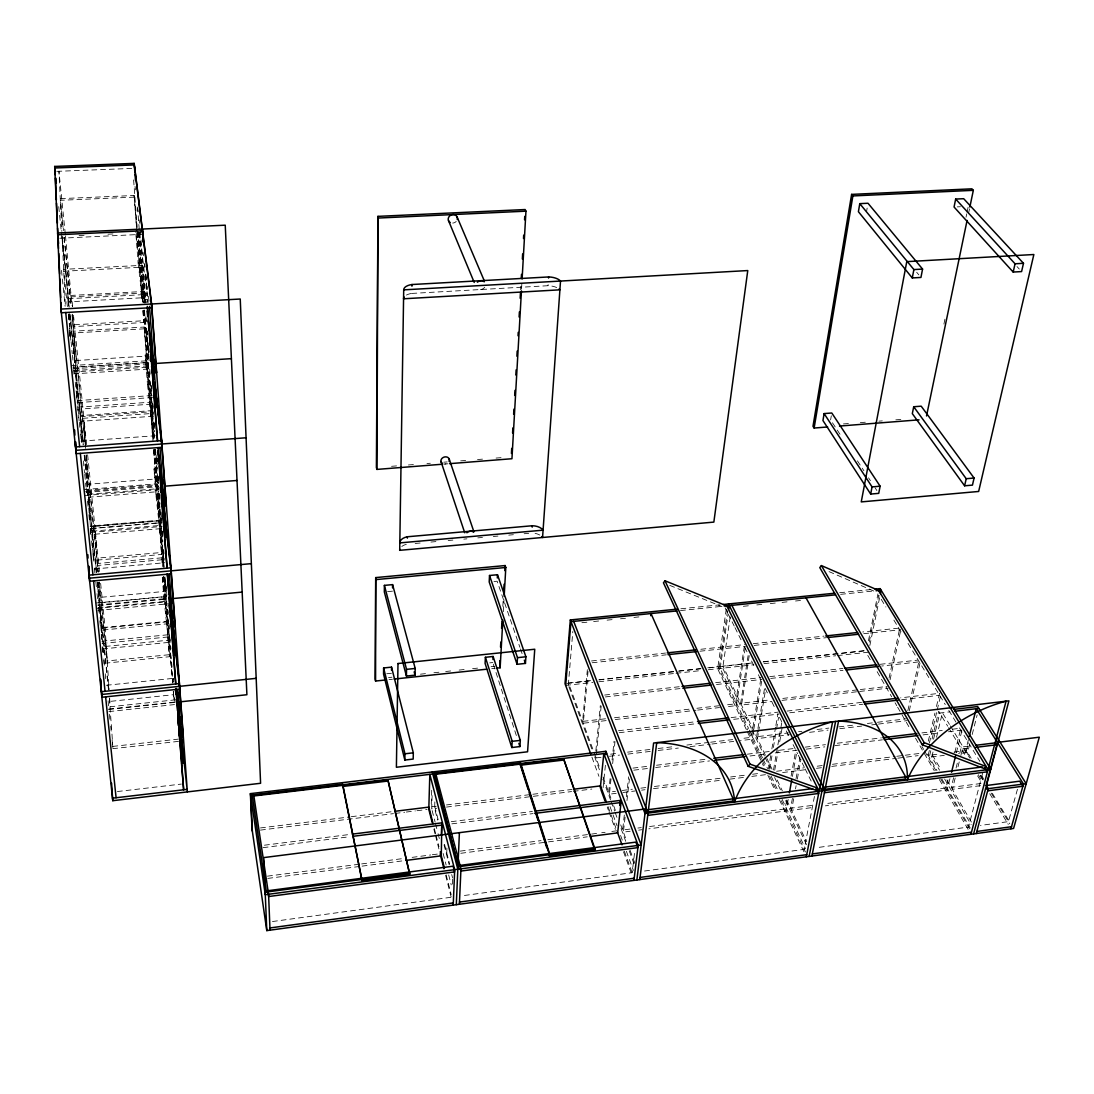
<?xml version="1.0" encoding="UTF-8"?>
<svg xmlns="http://www.w3.org/2000/svg" width="1094" height="1094" viewBox="0 0 1094 1094"><rect width="100%" height="100%" fill="white"/><g stroke="black" fill="none" stroke-linecap="round" stroke-linejoin="round"><path stroke-width="0.75" stroke-dasharray="5 3.75" d="M406.435 295.065A12.307 5.894 1.9 0 1 411.809 293.424L411.85 291.195M431.692 790.237L431.186 806.839L436.274 806.21M432.13 795.611L431.72 808.904L436.752 808.275M434.851 801.888L434.633 808.534L437.627 820.09M446.749 852.869L446.926 848.014M452.383 884.13L452.642 877.607M502.83 606.336L503.213 599.539M520.635 289.705L520.826 286.3M503.308 611.683L503.978 599.785M521.537 289.172L522.016 280.693M556.668 287.558A12.048 5.716 4 0 0 548.053 285.712L548.135 284.618M568.292 685.117L572.832 631.443M587.355 669.665L582.596 721.397L606.131 718.703M588.039 671.47L583.28 723.23L606.828 720.522M595.847 750.949L600.319 705.521M596.38 754.545L601.208 705.726M603.095 787.666L605.461 764.733M610.11 778.6L608.674 792.165L615.443 791.331M612.079 759.947L614.049 741.294M611.026 778.901L609.413 794.176L616.196 793.328M612.654 763.639L614.992 741.582M624.318 815.071L622.623 830.031L631.088 828.937M626.383 796.788L628.653 776.836M625.098 817.163L623.389 832.124L630.171 831.249M626.985 800.534L629.447 778.914M634.493 853.388L632.182 872.697L461.381 895.877M726.252 609.18L717.65 668.735L746.723 730.395M727.524 610.561L719.373 666.766L748.611 728.536M720.18 668.448L727.866 615.539M730.204 616.92L722.696 668.174L751.222 728.235M744.358 646.253L735.51 703.852L725.418 705.015M745.233 647.99L736.344 705.63L726.252 706.792M748.105 655.552L740.665 703.264L769.314 699.982M749.226 655.662L741.513 705.042L771.872 701.541M760.754 679.265L751.318 737.356L741.158 738.573M761.67 681.083L752.193 739.202L740.447 740.611M757.677 730.081L756.583 736.727L788.487 732.912M757.951 728.426L764.501 688.618M758.292 733.595L757.472 738.573L789.403 734.744M758.566 731.927L765.691 688.782M768.426 769L770.723 755.612M771.872 748.925L775.605 727.168M775.892 725.5L777.902 713.78M769.629 769.26L771.94 755.872M773.376 747.503L776.261 730.765M776.549 729.083L778.572 717.377M830.606 419.932L831.317 415.775M866.612 211.292L867.159 208.079M773.513 769.998L777.574 746.587M777.875 744.918L781.95 721.507M774.716 770.258L778.231 750.183M779.68 741.814L782.607 725.09M786.613 800.726L785.123 808.931L648.017 826.736M791.099 776.125L795.871 749.882M788.186 799.468L786.08 810.955L648.81 828.828M792.371 776.494L796.856 751.879M792.412 798.388L790.606 808.22L814.251 805.143M796.035 778.709L799.96 757.39M793.683 798.757L791.564 810.244L813.553 807.386M795.502 788.924L796.117 785.642M797.321 779.078L800.958 759.4M814.442 796.459L804.213 849.354L643.081 871.221M868.445 640.728L877.949 593.837M869.238 642.178L878.769 595.314L885.894 607.006M869.853 645.487L879.754 596.927M943.931 324.084L944.956 319.079M966.029 217.214L966.727 213.863M967.069 212.195L968.108 207.19M968.477 213.727L969.516 208.708M889.066 678.102L899.801 628.024L862.742 631.976M890.065 679.812L900.471 631.388M907.842 710.676L918.892 661.583M909.264 710.826L920.327 661.72L881.655 666.041M928.286 741.144L934.905 713.097M936.464 706.505L939.582 693.309L900.608 697.849M929.38 743.017L936.806 711.661M937.189 710.006L940.32 696.796M929.339 750.47L928.177 755.38L939.842 753.916M932.061 739.011L938.679 711.182L947.705 726.197M930.816 750.703L929.257 757.253L944.272 755.366M933.551 739.243L939.787 713.042L949.975 711.825M933.004 752.016L931.828 756.925L939.527 770.19M936.532 737.288L942.413 712.727L949.455 724.419M947.992 779.954L945.982 788.036L824.384 803.83M954.816 752.453L960.45 729.807M949.934 778.668L947.103 789.991L825.382 805.84M956.375 752.781L961.626 731.736M953.64 777.697L951.219 787.365L985.092 782.962M956.06 768.029L957.674 761.588M959.698 753.534L961.311 747.093L971.13 745.876M955.185 778.039L952.354 789.307L984.655 785.109M958.016 766.757L959.233 761.916M960.86 755.475L962.474 749.034L961.311 747.093M968.395 739.708L965.086 752.768L966.85 755.681M971.171 758.292L966.508 750.58L968.163 744.057M969.708 744.289L967.643 752.44L958.44 753.602M972.197 734.498L977.161 714.915M982.631 773.253L968.518 827.05L816.562 847.672M1017.461 789.266L1008.436 821.621L980.443 825.423M272.447 921.531L451.849 897.176M267.784 878.414L360.432 866.352M362.128 866.133L404.233 860.65M460.793 853.293L546.822 842.093M548.504 841.874L587.3 836.828M638.65 830.141L642.041 829.703M267.456 876.157L359.981 864.137M361.663 863.918L403.727 858.462M412.137 857.368L430.639 854.961M432.321 854.742L440.732 853.648M460.218 851.118L541.079 840.616M547.821 839.741L589.939 834.284M591.622 834.066L600.045 832.972M601.727 832.753L605.091 832.315M611.833 831.44L616.893 830.784M637.857 828.049L641.248 827.611M264.447 845.197L350.6 834.353M451.289 821.676L532.395 811.474M263.093 847.659L349.355 836.773M451.863 823.837L533.065 813.594M260.481 827.939L350.053 816.876M351.338 816.685L392.308 811.652M446.448 804.952L531.178 794.476M532.833 794.258L571.861 789.458M260.44 830.114L393.443 813.635M395.125 813.43L404.643 812.254M406.339 812.035L415.323 810.928M417.005 810.722L427.111 809.464M446.475 807.071L571.56 791.577M573.256 791.359L591.84 789.061M622.226 790.483L632.373 789.212M640.852 788.159L645.925 787.53M654.39 786.477L722.122 778.039M730.601 776.986L745.834 775.085M752.604 774.237L761.082 773.184M776.603 771.256L803.68 767.879M817.232 766.197L822.305 765.554M832.466 764.296L895.083 756.487M896.779 756.282L903.548 755.434M905.244 755.229L920.478 753.328M962.474 749.034L970.679 748.009M622.978 792.48L634.835 791.003M641.617 790.155L645.009 789.731M653.487 788.665L721.302 780.2M729.766 779.147L745.028 777.246M751.81 776.398L767.072 774.484M782.607 772.555L804.637 769.793M816.493 768.316L821.58 767.687M831.755 766.415L896.136 758.374M897.832 758.169L918.167 755.626M953.968 752.152L966.508 750.58M632.961 768.111L648.099 766.265M656.509 765.239L706.984 759.099M747.366 754.176L769.246 751.523M779.338 750.293L796.159 748.241M805.157 747.147L825.464 744.672M837.307 743.236L881.313 737.876M921.927 732.925L942.235 730.45M952.382 729.219L960.847 728.194M633.768 770.19L648.92 768.33M655.662 767.509L709.568 760.932M749.992 755.995L765.157 754.149M775.263 752.918L797.157 750.238M806.169 749.144L824.794 746.874M834.968 745.629L882.393 739.831M923.062 734.881L940.006 732.802M948.471 731.777L962.023 730.122M610.602 754.176L617.385 753.356M627.559 752.139L651.299 749.308M658.082 748.501L673.33 746.669M686.895 745.055L708.939 742.416M710.635 742.211L732.679 739.585M798.565 731.708L801.916 731.298M817.027 729.493L828.773 728.098M838.852 726.895L855.645 724.884M867.392 723.476L875.788 722.478M877.47 722.272L906.01 718.854M596.052 757.91L601.085 757.308M609.481 756.296L619.56 755.092M627.956 754.094L651.463 751.277M658.178 750.47L678.321 748.05M690.082 746.641L710.225 744.235M711.907 744.029L733.732 741.417M809.574 732.324L828.049 730.122M839.823 728.7L861.662 726.088M871.754 724.884L876.786 724.283M878.468 724.078L907.049 720.659M619.245 732.706L696.673 723.654M733.705 719.332L779.147 714.026M789.731 712.782L862.674 704.262M901.688 699.709L939.008 695.346M117.386 791.536L181.344 784.07M615.238 719.551L695.975 710.266M697.657 710.074L719.524 707.558M781.991 700.379L857.901 691.654M859.597 691.463L888.273 688.153M618.479 730.724L695.811 721.712M731.12 717.596L778.19 712.112M787.078 711.073L861.634 702.389M614.527 717.732L690.136 709.062M696.864 708.283L718.703 705.78M782.798 698.423L858.626 689.726M860.322 689.535L887.275 686.444M604.667 695.046L680.331 686.608M715.64 682.67L761.027 677.596M769.807 676.625L842.831 668.475M880.191 664.304L917.551 660.133M605.406 696.933L681.152 688.468M716.488 684.516L761.93 679.429M770.696 678.444L842.995 670.362M112.778 746.409L178.254 739.134M178.5 741.376L112.914 748.679L112.08 739.653M590.555 680.618L568.47 683.039L593.714 751.551M599.047 679.702L677.186 671.142M678.882 670.964L700.967 668.543M707.763 667.805L717.951 666.684L747.79 729.862M751.687 662.991L722.997 666.137L772.063 769.26M763.503 661.692L864.78 650.615M566.719 683.476L590.473 680.878M598.951 679.948L676.981 671.401M678.677 671.224L700.721 668.803M709.199 667.873L751.373 663.265M763.161 661.979L865.86 650.725M565.666 685.405L592.839 682.424M598.842 681.767L674.328 673.48M676.037 673.289L701.5 670.499M708.297 669.76L753.889 664.755M763.995 663.648L835.707 655.771M837.389 655.593L868.486 652.174M108.894 711.592L174.466 704.591M591.485 660.967L665.521 653.05M700.857 649.275L744.617 644.598M753.26 643.682L824.001 636.12M592.182 662.759L666.301 654.827M699.996 651.217L745.479 646.349M754.135 645.419L826.64 637.652M863.74 633.686L900.827 629.72M173.262 691.326L173.522 694.704L109.865 701.418L109.509 698.013M386.715 673.754L391.461 673.261M489.715 662.882L492.792 662.554M175.737 699.804L110.179 706.765L109.66 698.314M388.548 677.569L391.912 677.213M420.479 674.178L427.207 673.466M433.935 672.755L438.967 672.222M445.696 671.511L450.742 670.964M459.138 670.075L464.184 669.542M472.594 668.653L477.64 668.119M491.083 666.684L494.447 666.328M108.634 709.103L174.288 702.116M108.757 709.445L174.247 702.471M389.054 679.606L392.418 679.251M491.726 668.68L495.09 668.311M106.35 685.282L173.44 678.348M174.22 678.841L172.537 679.018L172.907 682.382M581.899 622.705L586.931 622.199M593.645 621.515L600.374 620.831M607.088 620.148L613.802 619.464M620.517 618.78L627.231 618.096M633.946 617.413L640.674 616.729M743.359 606.295L748.405 605.789M756.816 604.927L761.875 604.421M770.285 603.56L775.331 603.054M782.06 602.37L788.801 601.686M795.529 601.003L802.258 600.319M163.28 576.524L169.255 654.704L107.253 660.94L99.226 581.981M163.362 576.77L169.474 656.715L107.376 662.964L99.171 582.281M680.865 608.77L719.975 604.818M839.686 592.716L871.699 589.475M680.468 610.561L722.573 606.295M840.63 594.329L874.366 590.91M102.084 643.45L168.927 636.886M102.877 652.667L102.508 646.718L170.773 639.99M102.645 648.933L171.02 642.178M169.064 623.648L102.111 630.103L97.175 581.967M101.947 641.248L170.363 634.547M387.604 591.622L392.5 591.157M493.955 581.516L497.141 581.215L519.896 647.292M168.886 621.214L101.865 627.655L103.438 653.022M101.988 628.175L168.859 621.734M97.817 604.927L166.575 598.514M172.031 674.273L163.963 598.965L165.563 598.828L163.909 577.181M97.968 605.543L166.548 599.143M98.091 607.635L166.78 601.208M96.573 608.414L166.753 601.837M97.886 610.397L170.336 603.587M96.012 602.985L166.343 596.449M162.568 566.569L161.844 557.831L97.339 563.506L98.2 571.902M162.049 559.772L97.462 565.475L98.145 572.203M94.289 568.976L164.784 562.726M415.159 543.458L421.477 542.897M430.927 542.05L437.203 541.489M448.184 540.518L452.875 540.094M463.801 539.123L466.919 538.836M477.818 537.879L482.468 537.455M493.312 536.484L497.948 536.074M508.751 535.116L513.373 534.706M524.135 533.749L528.73 533.339M86.33 455.911L96.928 560.128L161.652 554.453L161.433 552.525L96.805 558.172L86.385 455.706M161.228 520.101L91.431 525.913L92.73 547.697M90.118 526.433L161.762 520.471M161.228 520.881L91.595 526.693L93.783 561.413M90.241 528.566L161.994 522.563M91.705 528.552L161.433 522.727L160.586 512.471M161.474 523.575L159.833 523.711L163.02 565.489M91.978 531.192L161.625 525.339M90.734 532.422L162.199 526.419M160.777 528.662L90.857 534.556L88.669 497.209M88.313 497.237L158.616 491.63M156.565 458.536L157.29 468.779L153.967 468.984L156.045 496.033L157.714 495.897L162.774 541.626M843.433 423.925L848.506 423.528M860.335 422.612L865.409 422.216M878.933 421.163L882.311 420.889M895.836 419.836L900.909 419.44M155.088 449.976L157.659 483.794L157.112 478.857L87.657 484.286L84.703 455.391M84.252 489.579L157.946 483.767M164.032 566.938L157.55 484.71L88.258 490.18L96.655 572.312M391.556 466.304L398.298 465.771M408.418 464.977L415.159 464.444M426.961 463.514L430.325 463.254M443.808 462.188L447.186 461.928M460.67 460.861L465.729 460.465M477.517 459.535L484.259 459.001M496.061 458.071L501.12 457.675M85.592 491.493L158.165 485.75M86.221 492.396L158.165 486.707M447.815 463.801L444.438 464.061A4.294 3.514 -18 0 0 447.077 463.418M88.012 494.283L158.398 488.69M84.853 495.486L158.398 489.633M157.632 458.386L155.799 458.523L157.304 471.938M155.348 428.027L153.488 428.164L154.445 436.629M81.038 441.142L155.266 435.74M80.327 416.691L152.955 411.631L153.16 413.395L80.436 418.482M153.324 438.284L151.505 414.503L153.215 414.38M153.379 416.24L80.724 421.34L81.845 441.566M154.856 423.679L152.996 423.816L145.201 355.03L148.716 354.812L149.099 358.176M77.838 407.187L152.818 402.059L153.051 404.055L77.947 409.211M152.941 410.551L80.135 415.611L81.626 442.509M77.168 400.609L152.326 395.522M152.558 397.519L77.264 402.633L76.648 395.563M145.201 355.03L147.471 384.418L149.194 384.309L154.486 430.762M71.383 365.574L148.757 360.678M154.254 438.284L148.264 362.442L75.664 367.037L83.664 445.203M73.161 367.365L148.975 362.565M73.394 368.705L149.003 363.892M73.489 370.62L149.222 365.779M72.054 372.042L149.235 367.105M73.448 373.874L152.818 368.774M144.476 310.204L148.305 360.705L147.772 356.029L75.007 360.582L70.331 314.881M71.985 314.84L73.175 326.627L143.902 322.511L143.697 320.747L73.079 324.85L72.054 314.757M153.023 441.757L144.189 327.051L73.722 331.195L85.455 446.543M144.381 328.815L73.831 332.986L85.564 448.417M411.809 293.424L548.053 285.712M68.156 298.73L144.176 294.573M145.625 275.114L147.129 295.23L143.246 295.448L135.656 230.957M142.958 302.559L142.452 295.804L144.244 295.695M63.739 271.23L142.726 267.168L142.507 265.309L63.643 269.343L67.377 306.607M135.916 234.335L138.131 262.998L139.936 262.916L144.504 301.616M957.25 206.875L960.45 206.725M79.069 235.552L86.754 235.196M107.978 234.198L115.513 233.843M137.502 232.803L140.894 232.653M59.773 238.246L142.794 234.321M134.111 195.511L136.832 231.053L134.111 195.511L60.252 198.643L63.507 230.615M134.316 197.139L60.334 200.298L63.411 230.615M56.806 171.348L134.617 168.326M669.774 585.386L721.999 606.582M829.074 571.629L873.928 591.102M1017.01 266.567L1019.307 269.069M916.676 272.256L918.81 274.854M832.452 422.763L841.71 436.875M857.436 460.875L863.918 470.762M868.554 477.818L870.4 480.649M875.022 487.705L876.882 490.536M893.866 620.107L902.728 634.67M908.047 643.409L945.271 704.563M948.826 710.389L955.91 722.04M959.452 727.866L979.841 761.356M981.769 775.824L983.533 778.75M992.367 793.369L1010.049 822.606M965.605 750.703L970.022 758.005M980.621 775.55L983.26 779.94M991.205 793.095L1009.748 823.796M950.344 725.869L969.735 758.005M980.306 775.523L982.959 779.899M978.309 774.702L981.838 780.555M989.769 793.711L1008.285 824.425M948.58 727.66L966.166 756.87M977.598 775.865L982.002 783.181M932.334 754.86L940.895 769.588M946.884 779.899L971.704 822.62M944.655 779.037L971.157 824.712M927.452 754.135L936.943 770.518M941.989 779.243L970.2 828.021M921.969 746.477L923.678 749.431M924.526 750.908L936.478 771.598M940.744 778.983L969.776 829.225M867.774 655.402L872.027 662.8M877.142 671.661L891.637 696.796M895.056 702.717L896.752 705.671M897.613 707.148L909.538 727.838M915.514 738.19L934.262 770.709M939.377 779.584L968.368 829.854M725.172 607.867L727.428 612.421M728.18 613.939L734.224 626.096M734.977 627.614L741.007 639.771M744.782 647.361L747.804 653.446M751.578 661.036L754.586 667.121M758.361 674.711L761.383 680.796M765.157 688.386L768.166 694.471M771.94 702.061L775.714 709.664M779.489 717.254L782.511 723.339M786.285 730.929L789.294 737.014M793.068 744.604L797.594 753.725M798.346 755.243L804.391 767.4M805.143 768.918L811.174 781.075M777.191 780.022L782.319 790.798M786.709 800.042L806.483 841.601M751.947 729.766L764.391 755.94M765.116 757.486L770.244 768.261M774.62 777.506L780.473 789.827M785.601 800.603L806.811 845.252M749.335 730.081L762.463 757.814M763.188 759.359L767.564 768.603M771.215 776.302L777.779 790.169M782.142 799.413L805.485 848.712M748.515 731.407L761.615 759.14M762.34 760.686L765.253 766.839M769.615 776.084L776.166 789.95M781.266 800.74L805.471 852.007M747.448 731.927L763.434 765.855M767.797 775.099L775.072 790.511M779.434 799.769L804.131 852.171M594.302 753.151L600.168 769.082M603.095 777.041L611.314 799.358M613.666 805.731L615.43 810.504M620.708 824.849L626.575 840.78M630.103 850.339L634.793 863.084M568.88 686.704L591.745 748.87M594.671 756.843L600.538 772.788M602.876 779.16L610.507 799.878M611.095 801.478L614.609 811.037M615.197 812.637L616.948 817.409M621.05 828.568L625.741 841.327M629.269 850.886L633.946 863.645M591.936 757.171L598.938 776.316M610.028 806.62L617.03 825.751M620.572 835.419L622.896 841.778M626.37 851.269L633.385 870.427M608.059 806.593L616.196 828.869M624.332 851.159L632.455 873.45M607.252 807.126L608.414 810.312M609.002 811.898L615.375 829.416M623.498 851.72L631.621 874.01M520.457 648.906L522.125 653.747M493.312 664.167L516.778 736.877M434.701 806.387L438.557 821.238M444.533 844.336L449.661 864.137M444.027 844.841L449.142 864.643M451.713 874.557L452.56 877.853M432.144 810.545L435.111 822.114M435.535 823.755L437.655 832.014M438.079 833.669L440.198 841.929M443.166 853.484L446.133 865.053M448.677 874.954L451.22 884.868M434.345 828.582L435.603 833.546M436.027 835.187L438.981 846.756M446.147 874.831L451.207 894.66M433.853 829.088L435.111 834.052M435.535 835.693L438.899 848.917M445.641 875.364L451.111 896.848M135.027 186.418L135.437 189.768M137.68 208.188L138.09 211.539M139.116 219.908L139.526 223.258M143.082 252.427L143.492 255.791M144.517 264.215L144.928 267.579M145.748 274.32L146.364 279.367M147.198 286.095L147.608 289.472M148.428 296.2L149.044 301.26M139.526 232.489L147.129 295.23M148.018 302.655L147.622 299.318L143.724 299.537L144.107 302.874M137.488 230.875L145.187 295.339M145.666 299.428L146.063 302.764M145.133 301.561L143.929 291.469L67.842 295.612L68.361 305.841M145.174 302.997L143.97 292.905L68.074 297.048L68.58 307.072M145.01 302.723L144.408 297.664L68.484 301.862L68.731 306.867M145.871 317.875L146.268 321.212M142.452 295.804L143.232 302.477M144.203 310.819L147.717 340.877M147.909 342.559L149.085 352.569M138.131 262.998L142.63 301.725M143.615 310.135L145.762 328.665M146.254 332.822L149.016 356.562M146.952 354.921L151.765 396.848M152.545 403.563L153.119 408.595M154.172 422.776L154.514 426.209M156.934 458.618L157.317 461.996M151.505 414.503L154.35 439.706M155.485 449.784L155.868 453.148M156.059 454.831L157.194 464.923M158.274 477.107L158.657 480.457M147.471 384.418L153.625 439.186M154.746 449.142L155.307 454.119M157.495 473.606L158.616 483.657M155.649 468.847L159.943 507.425M160.134 509.107L161.447 520.84M162.377 531.178L162.76 535.499M163.717 550.104L164.086 553.482M153.967 468.984L164.059 562.152M156.045 496.033L163.649 565.502M164.893 576.825L165.44 581.844M165.618 583.512L166.903 595.204M164.032 577.249L166.808 602.726M167.546 609.508L168.285 616.305M169.242 624.551L169.611 628.653M165.563 598.828L169.543 635.628M169.734 637.296L170.992 649.015M162.418 577.386L170.09 648.742M170.596 653.46L172.223 668.516M173.303 678.567L173.659 681.918M174.52 697.548L175.067 702.594M169.255 654.704L169.474 656.715M173.522 694.704L174.083 699.982L173.44 691.531M62.372 237.015L69.469 306.416M97.694 582.377L99.226 597.461L165.659 591.334L164.633 577.796M108.648 689.521L99.786 602.876L166.069 596.709L172.62 682.875M62.057 236.359L69.1 306.088M70.057 314.416L75.363 367.228L77.277 402.729M83.253 444.26L75.924 371.796L72.847 315.017M84.511 455.719L89.763 520.265M96.463 572.436L88.559 495.185L86.18 454.776M97.489 582.514L101.783 638.705M108.497 690.04L100.115 608.073L98.542 582.911M109.359 698.396L111.861 732.378M58.734 206.657L69.113 307.154M69.701 313.746L83.144 444.957M84.183 455.077L96.272 572.353M68.32 314.785L69.537 326.559M69.715 328.241L70.85 340.302M71.096 341.711L72.245 353.772M72.477 355.167L73.626 367.256M73.872 368.637L74.488 375.68M75.254 382.093L76.471 393.881M78.016 408.869L79.165 420.985M79.397 422.298L79.848 427.699M80.6 434.058L81.476 442.455M83.376 460.93L84.525 473.087M84.758 474.372L85.92 486.543M86.139 487.801L86.604 493.257M87.52 501.243L88.217 507.958M88.915 514.686L89.544 521.838M91.609 540.928L92.238 547.957M93.017 554.535L93.619 561.359M94.316 568.059L94.932 573.229M95.807 581.734L96.34 586.835M97.038 593.632L97.735 600.442M98.446 607.238L99.144 614.035M99.841 620.845L100.525 628.366M101.236 634.438L101.906 641.768M102.508 646.718L102.986 652.311M103.903 660.243L104.381 665.836M105.284 673.754L105.776 679.36M108.074 700.789L108.566 706.409M109.468 714.314L109.961 719.934M110.685 726.142L111.356 733.459M61.496 270.341L65.134 306.306M65.312 234.184L58.939 171.266L61.825 231.354M65.476 235.894L72.054 305.636M72.642 306.744L72.136 301.657L72.395 306.662M73.503 315.236L83.636 415.364L85.305 443.918M86.604 444.697L84.211 421.094L85.592 444.67M87.629 454.817L94.795 525.64L97.585 570.849M99.431 571.519L95.328 530.918L97.817 571.177M100.634 583.362L105.079 627.354L109.113 689.863M64.19 237.343L71.206 306.334M64.095 237.357L71.124 306.416M142.507 265.309L145.406 302.723M147.485 331.263L147.731 334.641M148.634 346.483L149.112 351.817M151.56 385.375L151.82 388.767M152.955 403.754L153.201 407.132M157.03 457.88L157.29 461.258M158.439 476.492L158.698 479.869M159.71 493.394L159.97 496.785M161.119 512.006L161.625 518.775M137.543 207.026L144.818 303.052M145.844 316.631L146.281 323.427M146.801 330.21L149.112 360.747M149.755 369.225L150.466 377.745M151.027 386.196L151.806 396.37M152.312 403.153L153.215 414.995M153.803 421.805L154.555 431.898M157.919 477.175L158.685 487.268M159.191 493.982L160.039 504.225M162.062 531.137L162.76 541.051M163.389 549.462L164.155 559.54M166.192 586.439L166.821 594.835M167.97 609.973L168.23 613.337M138.596 232.762L143.97 302.86M164.797 577.81L166.22 596.462M166.63 601.85L167.15 608.62M167.273 610.302L172.797 683.066M138.323 231.791L143.752 302.081M144.271 310.081L147.772 356.029M148.264 362.442L154.145 438.967M154.91 449.073L157.112 478.857M157.55 484.71L164.018 568.894M133.605 179.908L137.229 227.484M137.625 232.557L139.936 262.916M143.601 310.997L149.194 384.309M154.227 450.167L157.714 495.897M137.037 232.721L142.343 302.176M142.999 310.641L143.902 322.511M153.598 449.224L161.652 554.453M136.969 232.748L142.275 302.135M142.917 310.6L143.697 320.747M144.189 327.051L152.695 438.215M153.652 450.755L161.433 552.525M161.844 557.831L162.5 566.323M162.309 577.317L163.963 598.965M145.748 274.115L147.786 302.327M144.75 263.38L144.996 266.745M140.264 229.959L140.894 238.342M141.017 240.01L145.926 302.751M111.971 734.06L112.832 747.462M103.903 658.861L104.286 666.547M100.238 610.165L102.029 639.074M98.31 582.569L99.554 602.657M92.826 549.366L93.523 561.099M85.988 455.678L87.944 489.278M90.255 528.785L90.556 533.899M76.033 373.71L77.674 404.219M77.77 405.915L78.412 417.785M72.505 314.169L75.267 365.328M69.168 315.222L69.496 321.909M69.592 323.578L70.262 336.952M68.922 313.746L69.346 322.087M69.77 330.429L70.112 337.102M68.785 314.375L69.223 322.908M69.742 333.15L69.907 336.555M62.153 238.136L65.394 305.773M401.799 546.508A11.213 6.619 1 0 1 406.489 544.32M535.075 533.38A10.995 6.427 3.8 0 1 540.286 535.363M484.724 287.271A4.964 4.321 -22.8 0 1 477.162 288.433M456.198 221.439A4.677 4.171 -22.7 0 1 452.67 223.067"/><path stroke-width="1.5" d="M362.032 880.574L342.695 784.234L252.167 795.037L252.222 796.159L387.919 779.954L409.717 874.27L362.032 880.574L342.709 785.342M504.17 596.38L505.811 567.485L505.127 565.557L375.721 577.591L375.092 679.005L375.584 681.042L385.69 679.962M522.111 278.997L525.954 211.169L525.134 209.542L377.936 216.366L376.391 467.507L376.924 469.408L442.755 464.198M375.584 681.042L375.721 577.591M376.924 469.408L377.936 216.366M383.611 667.969L383.556 674.095L404.835 760.056L413.176 759.072L413.313 752.822L391.529 667.135L383.611 667.969L404.958 753.793L404.835 760.056M384.391 585.386L384.336 591.936L406.421 676.065L415.05 675.148L415.2 668.448L392.582 584.62L384.391 585.386L406.544 669.35L406.421 676.065M409.717 874.27L387.919 779.954M391.502 670.198L391.529 667.135M392.541 587.888L392.582 584.62M403.7 289.855L747.763 270.56L713.849 522.098L399.707 550.323L403.7 289.855A12.349 5.867 2 0 1 411.973 284.522L548.641 276.946A12.089 5.689 4 0 1 560.511 281.062L542.569 537.482A10.995 6.427 3.8 0 0 541.831 536.607M407.365 538.152L407.392 536.757L532.286 525.749A11.036 6.414 3.8 0 1 543.075 530.166L399.83 542.897A11.255 6.591 1 0 1 407.392 536.757M411.946 286.19L411.973 284.522M434.099 774.429L434.14 773.321L520.553 763.024L549.53 853.607L549.338 855.85L594.753 849.847L594.876 848.739L563.656 758.962L434.099 774.429L458.441 866.735L594.876 848.739M441.429 834.216L441.826 822.866L352.282 834.134M441.826 822.866L441.292 855.836L405.915 860.431M453.217 905.107L454.694 869.662L429.819 774.374L428.793 809.259L432.171 822.483M456.307 904.683L459.398 832.671M458.441 866.735L434.14 773.321M459.384 904.259L460.957 868.827L435.754 773.663M485.394 657.289L485.093 663.361L511.814 747.53L519.91 746.573L520.32 740.378L493.12 656.482L485.394 657.289L512.197 741.322L511.814 747.53M489.524 575.485L489.196 581.967L517.079 664.304L525.448 663.415L525.899 656.783L497.483 574.733L489.524 575.485L517.489 657.658L517.079 664.304M492.956 659.518L493.12 656.482M497.319 577.974L497.483 574.733M499.78 660.694L500.136 667.778L496.772 668.133M500.532 647.101L500.82 642.014M501.585 628.421L501.968 621.624M503.787 589.338L504.074 584.237M504.84 570.644L505.127 565.557M511.431 453.463L511.718 448.349M512.58 432.992L512.867 427.877M513.633 414.229L513.92 409.115M514.686 395.467L514.973 390.353M515.835 374.996L516.122 369.881M516.888 356.234L517.175 351.119M518.036 335.762L518.228 332.357M519.103 317L519.39 311.886M520.156 298.238L520.443 293.124M521.305 277.767L521.496 274.362M522.358 259.005L522.645 253.89M523.506 238.533L523.698 235.128M524.559 219.771L524.751 216.352M500.136 667.778L502.83 620.175M521.441 290.867L511.951 458.728L449.511 463.665M532.19 527.13L532.286 525.749M548.559 278.04L548.641 276.946M528.156 789.485L520.402 765.212L520.553 763.024M677.459 609.112L570.33 619.942L565.024 683.668L590.76 753.985M565.666 685.405L570.986 621.652L677.104 610.903M594.753 849.847L563.656 758.962M600.305 788.008L603.806 753.602L638.171 845.402L633.932 880.383M605.556 754.573L605.898 751.291L250.376 793.629L252.03 828.992L266.786 930.611L1013.577 828.445L1039.3 737.192L997.906 742.347M619.696 805.471L620.257 800.411L535.773 811.051M620.257 800.411L621.036 802.504L617.659 832.876L590.664 836.39M650.739 615.703L650.985 613.543L733.117 798.825L732.761 801.081L646.458 812.117M636.872 879.986L653.61 743.031L1008.914 700.844L973.605 833.915M639.812 879.576L656.715 742.662A113.106 77.113 -21 0 1 734.553 802.052A110.029 72.806 -25.8 0 1 832.63 721.78L806.319 856.807M728.823 608.92L729.315 605.611M969.858 207.04L973.332 190.329L971.91 188.824L851.611 194.39L812.992 426.291L814.114 428.041L827.652 426.975M814.114 428.041L852.882 195.935L851.611 194.39M824.124 413.587L822.948 420.534L870.674 494.064L878.728 493.353L880.123 486.201L831.796 412.999L824.124 413.587L872.055 486.898L870.674 494.064M859.775 203.648L858.407 211.703L912.273 277.944L920.943 277.438L922.57 269.083L867.993 203.252L859.775 203.648L913.887 269.575L912.273 277.944M789.376 792.904L791.769 779.776M809.122 856.424L835.597 721.425M811.926 856.028L838.551 721.069A110.439 73.503 -25.1 0 1 907.364 779.926A108.169 69.059 -28.9 0 1 1006.083 701.186L970.925 834.284M913.709 406.749L912.314 413.628L964.607 485.804L972.457 485.121L974.084 478.037L921.189 406.175L913.709 406.749L966.221 478.721L964.607 485.804M955.664 199.067L954.064 207.026L1013.181 272.064L1021.591 271.572L1023.492 263.298L963.677 198.698L955.664 199.067L1015.054 263.791L1023.492 263.298M879.453 591.977L880.137 588.627L875.077 589.133M880.424 593.577L881.108 590.227L876.048 590.746M926.522 415.966L967.082 220.414M1013.181 272.064L1015.054 263.791M951.548 772.2L955.568 756.009M969.216 736.44L976.231 708.693L1023.492 784.056L1010.924 828.814M986.268 784.904L996.907 744.74L995.704 742.812L976.053 745.26M976.286 833.546L988.238 788.665L986.487 785.738M665.002 580.777L663.443 582.815L748.173 766.32L815.7 790.183L817.519 788.063L749.978 764.118L665.002 580.777L726.731 605.871L819.105 791.222M821.403 565.584L819.789 567.595L922.338 744.823L984.272 768.631L986.159 766.538L924.211 742.662L821.403 565.584L878.632 590.486L988.019 769.588M748.173 766.32L749.978 764.118M922.338 744.823L924.211 742.662M269.931 927.958L453.313 902.919M459.48 902.071L634.192 878.222M640.086 877.429L806.729 854.674M812.35 853.908L971.486 832.178M976.846 831.454L1011.512 826.722M252.167 795.037L266.444 892.048L409.744 873.149M986.268 785.533L1019.717 781.171L1022.89 786.23L987.663 790.839M985.516 789.02L1026.186 783.701L977.653 706.546L953.927 709.377M458.482 865.6L635.846 842.12L637.898 847.618L460.861 871.07L460.109 868.226M645.556 808.945L263.722 857.6L266.786 930.611M646.745 809.847L812.664 788.624M823.276 787.324L982.644 766.949M822.825 789.567L905.121 779.051L905.627 776.822L806.004 597.844M647.73 815.399L818.668 793.465L816.042 788.2M824.411 792.726L987.431 771.803L985.106 768.002M352.733 836.349L442.386 825.04M534.761 813.389L621.036 802.504M395.153 811.269L428.862 807.112L433.074 823.632M573.447 789.239L600.51 785.889L606.322 801.806M975.588 747.393L996.907 744.74M713.726 758.279L744.002 754.586M883.008 737.671L916.854 733.541M714.614 760.316L744.946 756.61M884.089 739.626L917.975 735.496M955.062 711.223L978.815 708.392M606.637 753.26L250.69 795.748L252.331 831.125M387.919 781.061L342.709 786.463L342.695 784.234M520.402 765.212L563.56 760.056M698.355 723.462L728.645 719.92M864.369 704.071L898.297 700.105M112.504 798.169L187.183 789.376M60.963 309.069L112.764 800.699L260.591 783.277L240.242 299.018L60.963 309.069L54.7 166.438L134.179 163.389L151.615 303.982L187.375 791.906L176.12 688.427M404.958 753.793L413.313 752.822M512.197 741.322L520.32 740.378M697.493 721.52L727.756 717.992M863.33 702.198L897.217 698.245M177.884 689.507L183.341 763.038L181.563 763.243L178.883 730.464M682.013 686.417L710.594 683.23M844.527 668.284L876.8 664.687M682.834 688.276L711.442 685.076M846.346 669.993L878.304 666.41M179.607 737.151L183.204 736.754L179.348 684.229M667.203 652.872L695.811 649.822M825.683 635.942L857.682 632.523M667.983 654.65L696.632 651.586M828.322 637.474L858.681 634.233M406.544 669.35L415.2 668.448M517.489 657.658L525.899 656.783M179.293 701.938L246.902 694.731L225.241 225.186L57.626 232.995L58.597 243.429M394.1 679.073L486.666 669.213M101.578 694.485L256.187 678.335M173.481 655.361L175.341 655.183L169.351 574.241M723.38 604.476L834.64 593.221M724.255 606.117L835.57 594.849M167.532 574.213L175.751 683.955L171.348 626.862L175.108 626.493L170.896 568.989M171.58 598.678L242.157 592.086M376.227 579.574L505.811 567.485M251.36 563.642L89.325 578.193L88.669 566.487M88.997 575.143L170.951 567.813M872.055 486.898L880.123 486.201M966.221 478.721L974.084 478.037M159.97 447.583L166.603 537.099L164.647 537.263L161.351 497.51M162.309 505.975L166.247 505.647L161.611 442.441M839.495 426.058L919.056 419.836M164.866 486.174L237.015 480.471M246.068 437.778L75.855 450.331L75.418 441.867M154.924 407.419L156.975 407.269L149.495 306.347M151.56 366.244L152.339 372.904L156.497 372.644L151.505 304.529M154.035 363.577L231.395 358.654M913.887 269.575L922.57 269.083M378.524 218.034L525.954 211.169M852.882 195.935L973.332 190.329M57.709 234.772L142.535 230.793M54.768 167.997L134.357 164.934M880.137 588.627L990.767 769.246L644.995 813.512L570.33 619.942M731.886 605.351L824.862 790.483M728.481 603.956L821.977 790.853M457.114 216.995L483.986 280.105M448.513 220.646L474.222 282.43M573.68 621.378L648.017 813.129M605.898 751.291L641.152 845.006L265.281 894.701L250.376 793.629M617.358 832.055L622.007 844.8M600.879 789.608L604.941 800.753M524.341 660.188L525.448 663.415M449.101 458.769L473.811 531.506M440.978 461.477L464.718 532.764M518.871 743.346L519.91 746.573M520.471 764.118L549.434 854.729M529.181 792.726L537.974 820.24M539 823.481L546.754 847.754M414.161 671.853L415.05 675.148M432.253 771.981L457.825 869.238M440.239 851.706L444.465 868.226M440.171 853.881L443.959 868.745M253.794 795.379L268.563 894.263L270.027 930.16M267.77 890.598L268.659 896.533L454.598 871.904L453.107 866.188L266.389 890.913L266.444 892.048M134.439 166.247L151.875 307.66L61.36 312.775L60.908 302.628M154.883 359.311L155.485 364.316M155.895 367.639L156.497 372.644M147.061 311.093L147.663 316.098M148.251 321.103L154.418 372.781M153.721 374.011L154.117 377.348M154.719 382.339L161.625 440.65L75.5 446.967L75.24 441.894M153.639 375.119L154.035 378.483M154.76 383.926L161.871 443.986M153.611 375.461L154.008 378.797M154.801 385.485L157.768 410.551M158.165 413.888L159.943 428.93M160.339 432.267L162.117 447.309L76.211 453.682L75.595 441.812M154.774 388.63L155.375 393.717M155.977 398.804L156.975 407.269M150.384 356.234L150.972 361.239M163.307 480.293L163.69 483.685M164.674 492.136L166.247 505.647M156.948 435.617L157.563 440.95L147.622 307.906M158.069 451.699L164.278 505.811M163.662 505.25L171.17 570.849M163.539 504.635L164.278 511.568M164.702 514.795L171.389 573.858L89.64 581.242L89.366 576.21M164.688 520.347L165.262 525.38M165.837 530.399L166.603 537.099M160.203 487.363L160.777 492.437M172.059 599.457L172.442 602.835M173.399 611.286L174.165 618.042M174.548 621.419L175.108 626.493M167.396 574.268L179.43 683.572L101.277 691.709L100.58 679.825M172.92 626.028L179.84 689.083L101.865 697.261L101.469 690.451M173.317 636.804L174.055 643.491M174.425 646.827L175.341 655.183M168.927 604.873L169.31 608.25M170.049 615.019L171.348 626.862M178.418 693.268L178.787 696.604M179.334 701.623L180.072 708.324M180.989 716.679L181.727 723.38M182.096 726.717L183.204 736.754M175.505 690.629L175.86 693.993M176.599 700.734L176.954 704.098M177.693 710.84L178.048 714.204M178.787 720.946L179.142 724.31M179.881 731.038L180.237 734.416M180.961 741.144L181.7 747.886M182.055 751.25L183.341 763.038M177.802 720.413L178.349 725.431M54.7 166.438L55.288 173.098M55.808 178.131L56.327 183.286M65.722 312.528L79.643 446.667M80.341 453.381L92.949 574.801M93.578 580.887L105.038 691.312M105.612 696.864L116.087 797.745M134.179 163.389L134.822 171.908M135.082 174.739L135.465 180.428M142.316 229.043L143.328 242.677M142.124 228.195L142.494 233.213M142.753 236.564L143.123 241.596M158.069 447.61L167.081 568.169L164.688 538.85M176.161 689.466L183.655 789.8L181.508 763.489M147.266 306.293L148.032 316.508M148.292 319.913L149.058 330.128M149.304 333.52L150.206 345.43M150.452 348.836L152.244 372.657M152.339 372.904L156.825 433.921M158.083 450.742L158.972 462.598M159.232 465.989L161.133 491.411M161.379 494.789L162.144 504.963M167.286 573.666L168.804 593.892M169.05 597.269L171.074 624.236M175.915 688.782L177.556 710.854M177.816 714.245L179.471 736.33M111.561 783.072L112.764 800.699M100.662 679.183L101.168 687.688M88.805 566.172L89.175 572.859M87.862 554.685L88.053 558.09M74.638 430.051L74.898 435.125M55.124 171.416L55.261 174.753M55.411 178.09L56.368 199.805M56.519 203.142L57.408 223.19M57.626 228.195L57.996 236.55M58.078 238.328L58.515 248.488M58.748 253.562L59.637 273.869M59.869 278.943L60.69 297.554M399.707 550.323A11.213 6.619 1 0 1 399.843 549.338M466.919 532.778A4.54 3.597 -18.5 0 1 473.661 532.19M442.523 463.5A4.294 3.514 -18 0 1 441.593 458.865A4.294 3.514 -18 0 1 447.09 457.087A4.294 3.514 -18 0 1 449.06 461.381M477.408 282.197A4.964 4.321 -22.8 0 1 484.314 281.801M450.208 222.52A4.677 4.171 -22.7 0 1 448.731 217.159A4.677 4.171 -22.7 0 1 454.434 214.739A4.677 4.171 -22.7 0 1 457.265 219.511M404.11 297.035A12.307 5.894 1.9 0 0 403.563 298.785L559.896 289.828A12.048 5.716 4 0 0 559.075 289.035M397.984 663.525L396.397 767.263L527.568 751.797L534.747 649.234L397.984 663.525M906.776 261.644L861.251 501.9L978.651 491.466L1033.857 254.519L906.776 261.644"/></g></svg>
